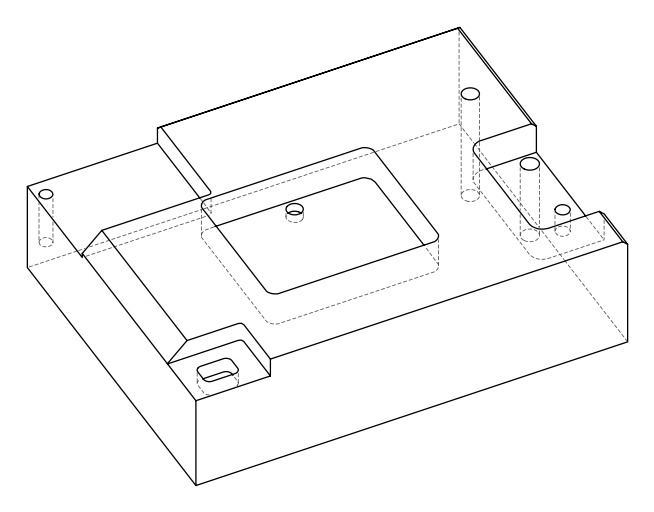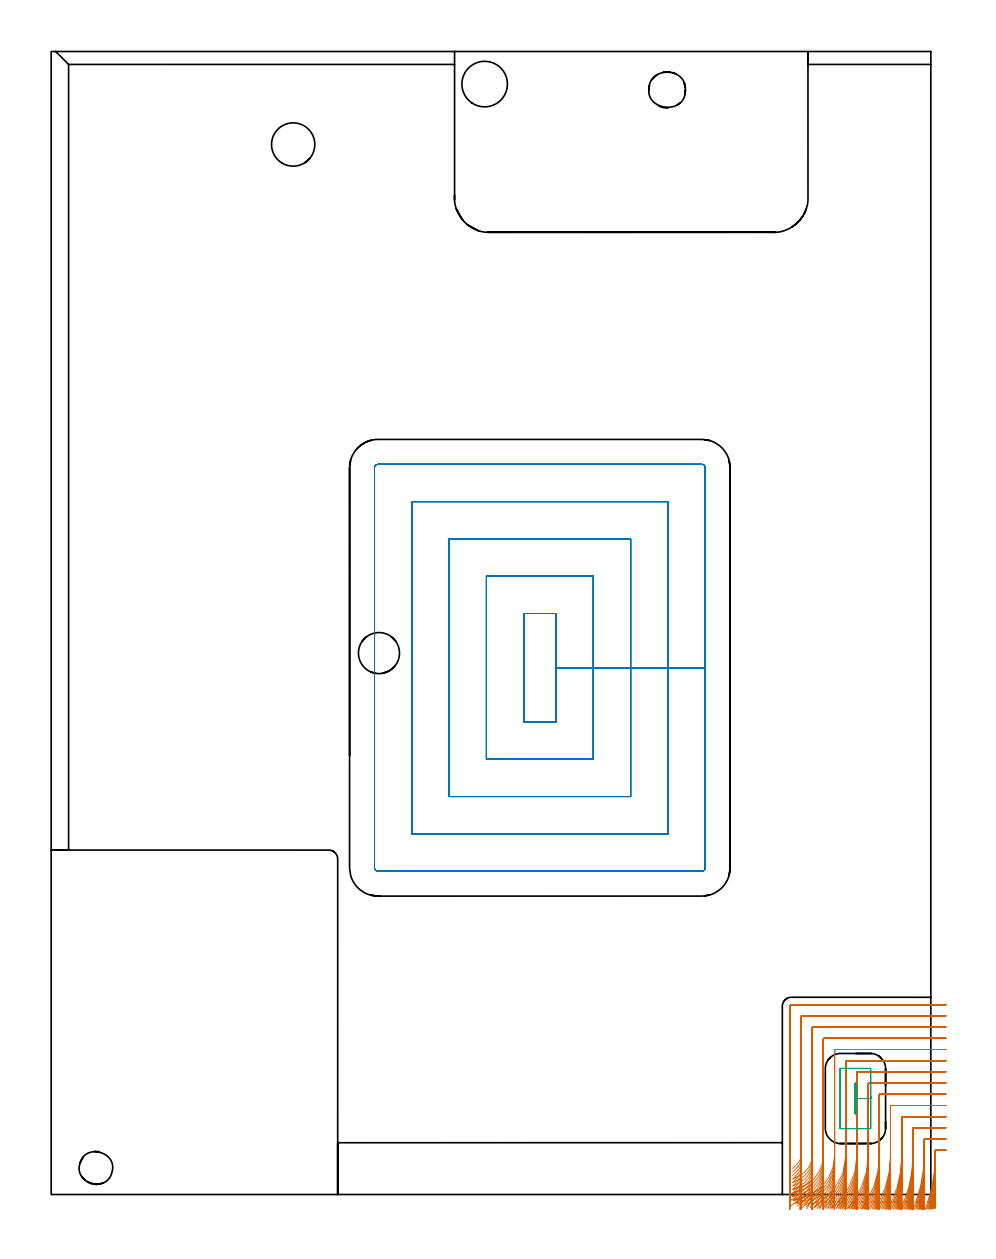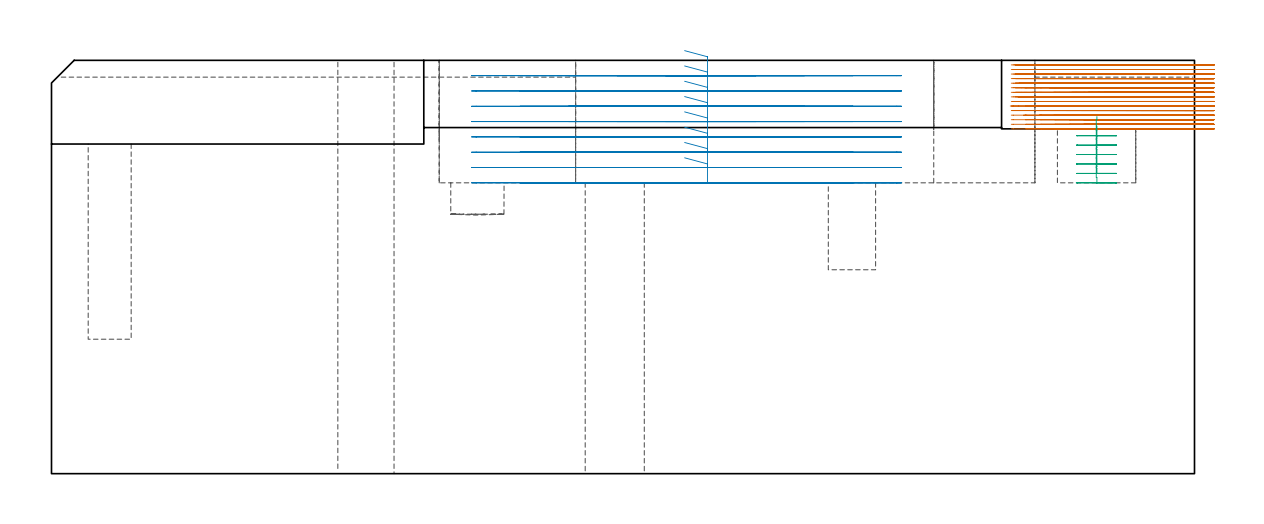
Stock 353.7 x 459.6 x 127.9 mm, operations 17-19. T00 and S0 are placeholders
(PLAN: 21 operations, 14 tool changes, 271 min)
(1 SPOT_DRILL | STEP1HOLE | NXT0321_9005460120000 | 0.03 min | 5 mm3)
(2 SPOT_DRILL_1 | STEP1HOLE_1 | NXT0321_9005460120000 | 0.06 min | 4449 mm3)
(3 SPOT_DRILL_2 | STEP1POCKET | NXT0321_9005460120000 | 0.04 min | 4185 mm3)
(4 DRILL_BLIND_HOLE_INTO_CENTER | STEP1HOLE | NXT0301_065 | 0.07 min | 888 mm3)
(5 GUN_DRILL_THROUGH_HOLE | STEP1HOLE | UGT0307_008 | 0.69 min | 11202 mm3)
(6 DRILL_TO_ENLARGE_THROUGH_HOLE | STEP1HOLE | UGT0301_245 | 0.55 min | 18254 mm3)
(7 DRILL_THROUGH_HOLE_INTO_CENTER | STEP1HOLE_1 | NXT0301_065 | 0.39 min | 6071 mm3)
(8 DRILL_TO_ENLARGE_THROUGH_HOLE_1 | STEP1HOLE_1 | UGT0301_252 | 0.41 min | 23051 mm3)
(9 DRILL_BLIND_HOLE_INTO_CENTER_1 | STEP1POCKET | NXT0301_128 | 0.12 min | 2997 mm3)
(10 INDEXABLE_INSERT_DRILL_BLIND_HOLE_FROM_SOLID | STEP1POCKET_2 | NXT0302_004 | 0.06 min | 10173 mm3)
(11 MILL_ROUGH_BLIND_HOLE_CONTOUR | STEP1POCKET | NXT0201_010 | Spiral | 0.6 min | 3112 mm3)
(12 AREA_MILL | FG_CHAMFER_SURFACE | UGT0205_001 | 2.72 min | 2237 mm3)
(13 AREA_MILL_1 | FG_CHAMFER_SURFACE_1 | UGT0205_001 | 11.72 min | 42123 mm3)
(14 AREA_MILL_2 | FG_CHAMFER_SURFACE_2 | UGT0205_001 | 0.98 min | 713 mm3)
(15 AREA_MILL_3 | FG_CHAMFER_SURFACE_3 | UGT0205_001 | 7.85 min | 7912 mm3)
(16 MILL_CORNER_NOTCH_RECTANGULAR | CORNER_NOTCH_RECTANGULAR | NXT0201_008 | Follow Part, ap 1.5, ae 75% | 150.14 min | 411328 mm3)
(17 MILL_CORNER_NOTCH_RECTANGULAR_1 | CORNER_NOTCH_RECTANGULAR_1 | NXT0201_008 | Follow Part, ap 1.5, ae 75% | 40.67 min | 98591 mm3)
(18 MILL_RECTANGULAR_POCKET | POCKET_RECTANGULAR_STRAIGHT | UGT0201_094 | Follow Part, ap 5, ae 75% | 30.21 min | 1052492 mm3)
(19 MILL_RECTANGULAR_POCKET_1 | POCKET_RECTANGULAR_STRAIGHT_1 | NXT0201_011 | Follow Part, ap 3, ae 75% | 1.81 min | 14127 mm3)
(20 MILL_SLOT | SLOT_PARTIAL_RECTANGULAR | UGT0201_094 | Follow Part, ap 5, ae 75% | 20.71 min | 372564 mm3)
(21 MILL_BLIND_HOLE_FROM_SOLID_MATERIAL | STEP1POCKET_1 | NXT0201_010 | Spiral | 1.24 min | 8379 mm3)
(TOOL NXT0321_9005460120000 | NC Spot Drill, 142deg, 12mm, Carbide, Uncoated | D12 PA142 FL30 Z2)
(TOOL NXT0301_065 | Carbide Drill 9.4mm [860.1-0940-075A1-MM 2214] | D9.4 PA140 FL98 Z2)
(TOOL UGT0307_008 | Gun Drill 11 mm | D11 PA130 FL24 Z1)
(TOOL UGT0301_245 | Twist Drill 17.4 mm | D17.4 PA118 FL130 Z2)
(TOOL UGT0301_252 | Twist Drill 18.3 mm | D18.3 PA118 FL135 Z2)
(TOOL NXT0301_128 | Carbide Drill 12mm [861.1-1200-036A1-GP GC34] | D12 PA150 FL37.4 Z2)
(TOOL NXT0302_004 | Index. Insert Drill 16.5mm [880-D1650L20-05] | D16.5 PA176 FL83 Z2)
(TOOL NXT0201_010 | ENDMILL 10mm [2P460-1000-NA 1630] | D10 FL30 Z6)
(TOOL UGT0205_001 | Chamfer Mill 20 x 3 x 45 deg. | D20 FL50 Z2)
(TOOL NXT0201_008 | ENDMILL 6mm [2P460-0600-NA 1630] | D6 FL26 Z6)
(TOOL UGT0201_094 | End mill 20 mm | D20 FL38 Z4)
(TOOL NXT0201_011 | ENDMILL 12mm [2P460-1200-NA 1630] | D12 FL38 Z6)
(OP 17 MILL_CORNER_NOTCH_RECTANGULAR_1)
G17 G21 G94 G90
T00 M6
G54
G17 G0 G90 X359.7 Y17.8 S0 M3
G43 Z137.9 H1
Z126.487
G94 G1 X356.7 F250.
X355.796 F500.
G3 X355.5 Y17.504 R0.3
G1 Y15.707
G2 X352.428 Y-3. R58.5
G1 X351.469 Y-5.842 F250.
G0 Z137.9
X359.7 Y22.3
Z126.487
G1 X356.7
X351.296 F500.
G3 X351. Y22.004 R0.3
G1 Y15.707
G2 X347.656 Y-3. R54.
G1 X346.617 Y-5.814 F250.
G0 Z137.9
X359.7 Y26.8
Z126.487
G1 X356.7
X346.796 F500.
G3 X346.5 Y26.504 R0.3
G1 Y15.707
G2 X342.829 Y-3. R49.5
G1 X341.695 Y-5.778 F250.
G0 Z137.9
X359.7 Y31.3
Z126.487
G1 X356.7
X342.296 F500.
G3 X342. Y31.004 R0.3
G1 Y15.707
G2 X337.927 Y-3. R45.
G1 X336.68 Y-5.728 F250.
G0 Z137.9
X359.7 Y35.8
Z126.487
G1 X356.7
X337.796 F500.
G3 X337.5 Y35.504 R0.3
G1 Y15.707
G2 X332.921 Y-3. R40.5
G1 X331.535 Y-5.661 F250.
G0 Z137.9
X359.7 Y40.3
Z126.487
G1 X356.7
X333.297 F500.
G3 X333. Y40.003 R0.3
G1 Y15.707
G2 X327.758 Y-3. R36.
G1 X326.199 Y-5.563 F250.
G0 Z137.9
X359.7 Y44.8
Z126.487
G1 X356.7
X328.797 F500.
G3 X328.5 Y44.503 R0.3
G1 Y15.707
G2 X322.343 Y-3. R31.5
G1 X320.562 Y-5.414 F250.
G0 Z137.9
X359.7 Y49.3
Z126.487
G1 X356.7
X324.297 F500.
G3 X324. Y49.003 R0.3
G1 Y15.707
G2 X316.469 Y-3. R27.
G1 X314.39 Y-5.163 F250.
G0 Z137.9
X359.7 Y53.8
Z126.487
G1 X356.7
X319.797 F500.
G3 X319.5 Y53.503 R0.3
G1 Y15.707
G2 X309.501 Y-3. R22.5
G1 X307.007 Y-4.667 F250.
G0 Z137.9
X359.7 Y58.3
Z126.487
G1 X356.7
X315.297 F500.
G3 X315. Y58.003 R0.3
G1 Y15.707
G2 X301.536 Y-1.712 R18.
G1 X298.633 Y-2.468 F250.
G0 Z137.9
X359.7 Y62.8
Z126.487
G1 X356.7
X310.797 F500.
G3 X310.5 Y62.503 R0.3
G1 Y15.707
G2 X301. Y2.814 R13.5
G1 X298.135 Y1.925 F250.
G0 Z137.9
X359.7 Y67.3
Z126.487
G1 X356.7
X306.297 F500.
G3 X306. Y67.003 R0.3
G1 Y15.707
G2 X301. Y7.645 R9.
G1 X298.313 Y6.312 F250.
G0 Z137.9
X359.7 Y71.8
Z126.487
G1 X356.7
X301.797 F500.
G3 X301.5 Y71.503 R0.3
G1 Y15.707
G2 X300.23 Y12.574 R4.5
G1 X298.141 Y10.421 F250.
G0 Z137.9
X359.7 Y76.3
Z126.487
G1 X356.7
X297.6 F500.
G3 X297. Y75.7 R0.6
G1 Y15.707
Y12.707 F250.
G0 Z137.9
X359.7 Y17.8
Z125.073
G1 X356.7
X355.796 F500.
G3 X355.5 Y17.504 R0.3
G1 Y14.293
G2 X352.886 Y-3. R58.5
G1 X351.999 Y-5.866 F250.
G0 Z137.9
X359.7 Y22.3
Z125.073
G1 X356.7
X351.296 F500.
G3 X351. Y22.004 R0.3
G1 Y14.293
G2 X348.156 Y-3. R54.
G1 X347.195 Y-5.842 F250.
G0 Z137.9
X359.7 Y26.8
Z125.073
G1 X356.7
X346.796 F500.
G3 X346.5 Y26.504 R0.3
G1 Y14.293
G2 X343.381 Y-3. R49.5
G1 X342.333 Y-5.811 F250.
G0 Z137.9
X359.7 Y31.3
Z125.073
G1 X356.7
X342.296 F500.
G3 X342. Y31.004 R0.3
G1 Y14.293
G2 X338.544 Y-3. R45.
G1 X337.392 Y-5.77 F250.
G0 Z137.9
X359.7 Y35.8
Z125.073
G1 X356.7
X337.796 F500.
G3 X337.5 Y35.504 R0.3
G1 Y14.293
G2 X333.622 Y-3. R40.5
G1 X332.341 Y-5.713 F250.
G0 Z137.9
X359.7 Y40.3
Z125.073
G1 X356.7
X333.297 F500.
G3 X333. Y40.003 R0.3
G1 Y14.293
G2 X328.574 Y-3. R36.
G1 X327.133 Y-5.631 F250.
G0 Z137.9
X359.7 Y44.8
Z125.073
G1 X356.7
X328.797 F500.
G3 X328.5 Y44.503 R0.3
G1 Y14.293
G2 X323.328 Y-3. R31.5
G1 X321.682 Y-5.507 F250.
G0 Z137.9
X359.7 Y49.3
Z125.073
G1 X356.7
X324.297 F500.
G3 X324. Y49.003 R0.3
G1 Y14.293
G2 X317.735 Y-3. R27.
G1 X315.813 Y-5.304 F250.
G0 Z137.9
X359.7 Y53.8
Z125.073
G1 X356.7
X319.797 F500.
G3 X319.5 Y53.503 R0.3
G1 Y14.293
G2 X311.394 Y-3. R22.5
G1 X309.088 Y-4.919 F250.
G0 Z137.9
X359.7 Y58.3
Z125.073
G1 X356.7
X315.297 F500.
G3 X315. Y58.003 R0.3
G1 Y14.293
G2 X302.796 Y-2.748 R18.
G1 X299.956 Y-3.714 F250.
G0 Z137.9
X359.7 Y62.8
Z125.073
G1 X356.7
X310.797 F500.
G3 X310.5 Y62.503 R0.3
G1 Y14.293
G2 X301. Y1.4 R13.5
G1 X298.135 Y0.511 F250.
G0 Z137.9
X359.7 Y67.3
Z125.073
G1 X356.7
X306.297 F500.
G3 X306. Y67.003 R0.3
G1 Y14.293
G2 X301. Y6.231 R9.
G1 X298.313 Y4.898 F250.
G0 Z137.9
X359.7 Y71.8
Z125.073
G1 X356.7
X301.797 F500.
G3 X301.5 Y71.503 R0.3
G1 Y14.293
G2 X300.23 Y11.16 R4.5
G1 X298.141 Y9.007 F250.
G0 Z137.9
X359.7 Y76.3
Z125.073
G1 X356.7
X297.6 F500.
G3 X297. Y75.7 R0.6
G1 Y14.293
Y11.293 F250.
G0 Z137.9
X359.7 Y17.8
Z123.66
G1 X356.7
X355.796 F500.
G3 X355.5 Y17.504 R0.3
G1 Y12.879
G2 X353.304 Y-3. R58.5
G1 X352.489 Y-5.887 F250.
G0 Z137.9
X359.7 Y22.3
Z123.66
G1 X356.7
X351.296 F500.
G3 X351. Y22.004 R0.3
G1 Y12.879
G2 X348.612 Y-3. R54.
G1 X347.73 Y-5.867 F250.
G0 Z137.9
X359.7 Y26.8
Z123.66
G1 X356.7
X346.796 F500.
G3 X346.5 Y26.504 R0.3
G1 Y12.879
G2 X343.884 Y-3. R49.5
G1 X342.921 Y-5.841 F250.
G0 Z137.9
X359.7 Y31.3
Z123.66
G1 X356.7
X342.296 F500.
G3 X342. Y31.004 R0.3
G1 Y12.879
G2 X339.105 Y-3. R45.
G1 X338.047 Y-5.807 F250.
G0 Z137.9
X359.7 Y35.8
Z123.66
G1 X356.7
X337.796 F500.
G3 X337.5 Y35.504 R0.3
G1 Y12.879
G2 X334.257 Y-3. R40.5
G1 X333.081 Y-5.76 F250.
G0 Z137.9
X359.7 Y40.3
Z123.66
G1 X356.7
X333.297 F500.
G3 X333. Y40.003 R0.3
G1 Y12.879
G2 X329.309 Y-3. R36.
G1 X327.985 Y-5.692 F250.
G0 Z137.9
X359.7 Y44.8
Z123.66
G1 X356.7
X328.797 F500.
G3 X328.5 Y44.503 R0.3
G1 Y12.879
G2 X324.205 Y-3. R31.5
G1 X322.692 Y-5.591 F250.
G0 Z137.9
X359.7 Y49.3
Z123.66
G1 X356.7
X324.297 F500.
G3 X324. Y49.003 R0.3
G1 Y12.879
G2 X318.837 Y-3. R27.
G1 X317.072 Y-5.426 F250.
G0 Z137.9
X359.7 Y53.8
Z123.66
G1 X356.7
X319.797 F500.
G3 X319.5 Y53.503 R0.3
G1 Y12.879
G2 X312.94 Y-3. R22.5
G1 X310.823 Y-5.125 F250.
G0 Z137.9
X359.7 Y58.3
Z123.66
G1 X356.7
X315.297 F500.
G3 X315. Y58.003 R0.3
G1 Y12.879
G2 X305.476 Y-3. R18.
G1 X302.83 Y-4.413 F250.
G0 Z137.9
X359.7 Y62.8
Z123.66
G1 X356.7
X310.797 F500.
G3 X310.5 Y62.503 R0.3
G1 Y12.879
G2 X301. Y-0.014 R13.5
G1 X298.135 Y-0.903 F250.
G0 Z137.9
X359.7 Y67.3
Z123.66
G1 X356.7
X306.297 F500.
G3 X306. Y67.003 R0.3
G1 Y12.879
G2 X301. Y4.817 R9.
G1 X298.313 Y3.484 F250.
G0 Z137.9
X359.7 Y71.8
Z123.66
G1 X356.7
X301.797 F500.
G3 X301.5 Y71.503 R0.3
G1 Y12.879
G2 X300.23 Y9.746 R4.5
G1 X298.141 Y7.593 F250.
G0 Z137.9
X359.7 Y76.3
Z123.66
G1 X356.7
X297.6 F500.
G3 X297. Y75.7 R0.6
G1 Y12.879
Y9.879 F250.
G0 Z137.9
X359.7 Y17.8
Z122.247
G1 X356.7
X355.796 F500.
G3 X355.5 Y17.504 R0.3
G1 Y11.47
G2 X353.682 Y-3. R58.5
G1 X352.94 Y-5.907 F250.
G0 Z137.9
X359.7 Y22.3
Z122.247
G1 X356.7
X351.296 F500.
G3 X351. Y22.004 R0.3
G1 Y11.47
G2 X349.025 Y-3. R54.
G1 X348.221 Y-5.89 F250.
G0 Z137.9
X359.7 Y26.8
Z122.247
G1 X356.7
X346.796 F500.
G3 X346.5 Y26.504 R0.3
G1 Y11.47
G2 X344.338 Y-3. R49.5
G1 X343.461 Y-5.869 F250.
G0 Z137.9
X359.7 Y31.3
Z122.247
G1 X356.7
X342.296 F500.
G3 X342. Y31.004 R0.3
G1 Y11.47
G2 X339.61 Y-3. R45.
G1 X338.645 Y-5.841 F250.
G0 Z137.9
X359.7 Y35.8
Z122.247
G1 X356.7
X337.796 F500.
G3 X337.5 Y35.504 R0.3
G1 Y11.47
G2 X334.827 Y-3. R40.5
G1 X333.755 Y-5.802 F250.
G0 Z137.9
X359.7 Y40.3
Z122.247
G1 X356.7
X333.297 F500.
G3 X333. Y40.003 R0.3
G1 Y11.47
G2 X329.964 Y-3. R36.
G1 X328.758 Y-5.747 F250.
G0 Z137.9
X359.7 Y44.8
Z122.247
G1 X356.7
X328.797 F500.
G3 X328.5 Y44.503 R0.3
G1 Y11.47
G2 X324.98 Y-3. R31.5
G1 X323.602 Y-5.665 F250.
G0 Z137.9
X359.7 Y49.3
Z122.247
G1 X356.7
X324.297 F500.
G3 X324. Y49.003 R0.3
G1 Y11.47
G2 X319.795 Y-3. R27.
G1 X318.187 Y-5.533 F250.
G0 Z137.9
X359.7 Y53.8
Z122.247
G1 X356.7
X319.797 F500.
G3 X319.5 Y53.503 R0.3
G1 Y11.47
G2 X314.23 Y-3. R22.5
G1 X312.3 Y-5.297 F250.
G0 Z137.9
X359.7 Y58.3
Z122.247
G1 X356.7
X315.297 F500.
G3 X315. Y58.003 R0.3
G1 Y11.47
G2 X307.706 Y-3. R18.
G1 X305.294 Y-4.784 F250.
G0 Z137.9
X359.7 Y62.8
Z122.247
G1 X356.7
X310.797 F500.
G3 X310.5 Y62.503 R0.3
G1 Y11.47
G2 X301.308 Y-1.324 R13.5
G1 X298.465 Y-2.281 F250.
G0 Z137.9
X359.7 Y67.3
Z122.247
G1 X356.7
X306.297 F500.
G3 X306. Y67.003 R0.3
G1 Y11.47
G2 X301. Y3.408 R9.
G1 X298.313 Y2.075 F250.
G0 Z137.9
X359.7 Y71.8
Z122.247
G1 X356.7
X301.797 F500.
G3 X301.5 Y71.503 R0.3
G1 Y11.47
G2 X300.228 Y8.335 R4.5
G1 X298.138 Y6.183 F250.
G0 Z137.9
X359.7 Y76.3
Z122.247
G1 X356.7
X297.6 F500.
G3 X297. Y75.7 R0.6
G1 Y11.47
Y8.47 F250.
G0 Z137.9
X359.7 Y17.8
Z120.833
G1 X356.7
X355.796 F500.
G3 X355.5 Y17.504 R0.3
G1 Y10.057
G2 X354.028 Y-2.982 R58.5
G1 X353.36 Y-5.907 F250.
G0 Z137.9
X359.7 Y22.3
Z120.833
G1 X356.7
X351.296 F500.
G3 X351. Y22.004 R0.3
G1 Y10.057
G2 X349.398 Y-3. R54.
G1 X348.672 Y-5.911 F250.
G0 Z137.9
X359.7 Y26.8
Z120.833
G1 X356.7
X346.796 F500.
G3 X346.5 Y26.504 R0.3
G1 Y10.057
G2 X344.747 Y-3. R49.5
G1 X343.956 Y-5.894 F250.
G0 Z137.9
X359.7 Y31.3
Z120.833
G1 X356.7
X342.296 F500.
G3 X342. Y31.004 R0.3
G1 Y10.057
G2 X340.064 Y-3. R45.
G1 X339.194 Y-5.871 F250.
G0 Z137.9
X359.7 Y35.8
Z120.833
G1 X356.7
X337.796 F500.
G3 X337.5 Y35.504 R0.3
G1 Y10.057
G2 X335.338 Y-3. R40.5
G1 X334.37 Y-5.84 F250.
G0 Z137.9
X359.7 Y40.3
Z120.833
G1 X356.7
X333.297 F500.
G3 X333. Y40.003 R0.3
G1 Y10.057
G2 X330.549 Y-3. R36.
G1 X329.461 Y-5.796 F250.
G0 Z137.9
X359.7 Y44.8
Z120.833
G1 X356.7
X328.797 F500.
G3 X328.5 Y44.503 R0.3
G1 Y10.057
G2 X325.667 Y-3. R31.5
G1 X324.423 Y-5.73 F250.
G0 Z137.9
X359.7 Y49.3
Z120.833
G1 X356.7
X324.297 F500.
G3 X324. Y49.003 R0.3
G1 Y10.057
G2 X320.633 Y-3. R27.
G1 X319.182 Y-5.626 F250.
G0 Z137.9
X359.7 Y53.8
Z120.833
G1 X356.7
X319.797 F500.
G3 X319.5 Y53.503 R0.3
G1 Y10.057
G2 X315.324 Y-3. R22.5
G1 X313.583 Y-5.443 F250.
G0 Z137.9
X359.7 Y58.3
Z120.833
G1 X356.7
X315.297 F500.
G3 X315. Y58.003 R0.3
G1 Y10.057
G2 X309.39 Y-3. R18.
G1 X307.214 Y-5.065 F250.
G0 Z137.9
X359.7 Y62.8
Z120.833
G1 X356.7
X310.797 F500.
G3 X310.5 Y62.503 R0.3
G1 Y10.057
G2 X302.201 Y-2.401 R13.5
G1 X299.433 Y-3.557 F250.
G0 Z137.9
X359.7 Y67.3
Z120.833
G1 X356.7
X306.297 F500.
G3 X306. Y67.003 R0.3
G1 Y10.057
G2 X301. Y1.995 R9.
G1 X298.313 Y0.661 F250.
G0 Z137.9
X359.7 Y71.8
Z120.833
G1 X356.7
X301.797 F500.
G3 X301.5 Y71.503 R0.3
G1 Y10.057
G2 X300.228 Y6.922 R4.5
G1 X298.138 Y4.77 F250.
G0 Z137.9
X359.7 Y76.3
Z120.833
G1 X356.7
X297.6 F500.
G3 X297. Y75.7 R0.6
G1 Y10.057
Y7.057 F250.
G0 Z137.9
X359.7 Y17.8
Z119.42
G1 X356.7
X355.796 F500.
G3 X355.5 Y17.504 R0.3
G1 Y8.644
G2 X354.344 Y-2.93 R58.5
G1 X353.75 Y-5.871 F250.
G0 Z137.9
X359.7 Y22.3
Z119.42
G1 X356.7
X351.296 F500.
G3 X351. Y22.004 R0.3
G1 Y8.644
G2 X349.73 Y-3. R54.
G1 X349.083 Y-5.929 F250.
G0 Z137.9
X359.7 Y26.8
Z119.42
G1 X356.7
X346.796 F500.
G3 X346.5 Y26.504 R0.3
G1 Y8.644
G2 X345.111 Y-3. R49.5
G1 X344.405 Y-5.916 F250.
G0 Z137.9
X359.7 Y31.3
Z119.42
G1 X356.7
X342.296 F500.
G3 X342. Y31.004 R0.3
G1 Y8.644
G2 X340.468 Y-3. R45.
G1 X339.691 Y-5.898 F250.
G0 Z137.9
X359.7 Y35.8
Z119.42
G1 X356.7
X337.796 F500.
G3 X337.5 Y35.504 R0.3
G1 Y8.644
G2 X335.79 Y-3. R40.5
G1 X334.928 Y-5.873 F250.
G0 Z137.9
X359.7 Y40.3
Z119.42
G1 X356.7
X333.297 F500.
G3 X333. Y40.003 R0.3
G1 Y8.644
G2 X331.065 Y-3. R36.
G1 X330.095 Y-5.839 F250.
G0 Z137.9
X359.7 Y44.8
Z119.42
G1 X356.7
X328.797 F500.
G3 X328.5 Y44.503 R0.3
G1 Y8.644
G2 X326.269 Y-3. R31.5
G1 X325.16 Y-5.788 F250.
G0 Z137.9
X359.7 Y49.3
Z119.42
G1 X356.7
X324.297 F500.
G3 X324. Y49.003 R0.3
G1 Y8.644
G2 X321.36 Y-3. R27.
G1 X320.067 Y-5.707 F250.
G0 Z137.9
X359.7 Y53.8
Z119.42
G1 X356.7
X319.797 F500.
G3 X319.5 Y53.503 R0.3
G1 Y8.644
G2 X316.253 Y-3. R22.5
G1 X314.701 Y-5.567 F250.
G0 Z137.9
X359.7 Y58.3
Z119.42
G1 X356.7
X315.297 F500.
G3 X315. Y58.003 R0.3
G1 Y8.644
G2 X310.727 Y-3. R18.
G1 X308.786 Y-5.288 F250.
G0 Z137.9
X359.7 Y62.8
Z119.42
G1 X356.7
X310.797 F500.
G3 X310.5 Y62.503 R0.3
G1 Y8.644
G2 X303.839 Y-2.996 R13.5
G1 X301.253 Y-4.516 F250.
G0 Z137.9
X359.7 Y67.3
Z119.42
G1 X356.7
X306.297 F500.
G3 X306. Y67.003 R0.3
G1 Y8.644
G2 X301. Y0.581 R9.
G1 X298.313 Y-0.752 F250.
G0 Z137.9
X359.7 Y71.8
Z119.42
G1 X356.7
X301.797 F500.
G3 X301.5 Y71.503 R0.3
G1 Y8.644
G2 X300.228 Y5.508 R4.5
G1 X298.138 Y3.356 F250.
G0 Z137.9
X359.7 Y76.3
Z119.42
G1 X356.7
X297.6 F500.
G3 X297. Y75.7 R0.6
G1 Y8.644
Y5.644 F250.
G0 Z137.9
X359.7 Y17.8
Z118.007
G1 X356.7
X355.796 F500.
G3 X355.5 Y17.504 R0.3
G1 Y7.23
G2 X354.624 Y-2.854 R58.5
G1 X354.107 Y-5.809 F250.
G0 Z137.9
X359.7 Y22.3
Z118.007
G1 X356.7
X351.296 F500.
G3 X351. Y22.004 R0.3
G1 Y7.23
G2 X350.022 Y-3. R54.
G1 X349.454 Y-5.946 F250.
G0 Z137.9
X359.7 Y26.8
Z118.007
G1 X356.7
X346.796 F500.
G3 X346.5 Y26.504 R0.3
G1 Y7.23
G2 X345.431 Y-3. R49.5
G1 X344.811 Y-5.935 F250.
G0 Z137.9
X359.7 Y31.3
Z118.007
G1 X356.7
X342.296 F500.
G3 X342. Y31.004 R0.3
G1 Y7.23
G2 X340.822 Y-3. R45.
G1 X340.14 Y-5.921 F250.
G0 Z137.9
X359.7 Y35.8
Z118.007
G1 X356.7
X337.796 F500.
G3 X337.5 Y35.504 R0.3
G1 Y7.23
G2 X336.187 Y-3. R40.5
G1 X335.429 Y-5.903 F250.
G0 Z137.9
X359.7 Y40.3
Z118.007
G1 X356.7
X333.297 F500.
G3 X333. Y40.003 R0.3
G1 Y7.23
G2 X331.516 Y-3. R36.
G1 X330.663 Y-5.876 F250.
G0 Z137.9
X359.7 Y44.8
Z118.007
G1 X356.7
X328.797 F500.
G3 X328.5 Y44.503 R0.3
G1 Y7.23
G2 X326.792 Y-3. R31.5
G1 X325.818 Y-5.837 F250.
G0 Z137.9
X359.7 Y49.3
Z118.007
G1 X356.7
X324.297 F500.
G3 X324. Y49.003 R0.3
G1 Y7.23
G2 X321.987 Y-3. R27.
G1 X320.85 Y-5.776 F250.
G0 Z137.9
X359.7 Y53.8
Z118.007
G1 X356.7
X319.797 F500.
G3 X319.5 Y53.503 R0.3
G1 Y7.23
G2 X317.04 Y-3. R22.5
G1 X315.676 Y-5.672 F250.
G0 Z137.9
X359.7 Y58.3
Z118.007
G1 X356.7
X315.297 F500.
G3 X315. Y58.003 R0.3
G1 Y7.23
G2 X311.81 Y-3. R18.
G1 X310.105 Y-5.468 F250.
G0 Z137.9
X359.7 Y62.8
Z118.007
G1 X356.7
X310.797 F500.
G3 X310.5 Y62.503 R0.3
G1 Y7.23
G2 X305.809 Y-3. R13.5
G1 X303.535 Y-4.957 F250.
G0 Z137.9
X359.7 Y67.3
Z118.007
G1 X356.7
X306.297 F500.
G3 X306. Y67.003 R0.3
G1 Y7.23
G2 X301.103 Y-0.78 R9.
G1 X298.433 Y-2.148 F250.
G0 Z137.9
X359.7 Y71.8
Z118.007
G1 X356.7
X301.797 F500.
G3 X301.5 Y71.503 R0.3
G1 Y7.23
G2 X300.227 Y4.093 R4.5
G1 X298.135 Y1.942 F250.
G0 Z137.9
X359.7 Y76.3
Z118.007
G1 X356.7
X297.6 F500.
G3 X297. Y75.7 R0.6
G1 Y7.23
Y4.23 F250.
G0 Z137.9
X359.7 Y17.8
Z116.593
G1 X356.7
X355.796 F500.
G3 X355.5 Y17.504 R0.3
G1 Y5.814
G2 X354.868 Y-2.763 R58.5
G1 X354.428 Y-5.731 F250.
G0 Z137.9
X359.7 Y22.3
Z116.593
G1 X356.7
X351.296 F500.
G3 X351. Y22.004 R0.3
G1 Y5.814
G2 X350.276 Y-3. R54.
G1 X349.786 Y-5.96 F250.
G0 Z137.9
X359.7 Y26.8
Z116.593
G1 X356.7
X346.796 F500.
G3 X346.5 Y26.504 R0.3
G1 Y5.814
G2 X345.709 Y-3. R49.5
G1 X345.175 Y-5.952 F250.
G0 Z137.9
X359.7 Y31.3
Z116.593
G1 X356.7
X342.296 F500.
G3 X342. Y31.004 R0.3
G1 Y5.814
G2 X341.128 Y-3. R45.
G1 X340.541 Y-5.942 F250.
G0 Z137.9
X359.7 Y35.8
Z116.593
G1 X356.7
X337.796 F500.
G3 X337.5 Y35.504 R0.3
G1 Y5.814
G2 X336.529 Y-3. R40.5
G1 X335.876 Y-5.928 F250.
G0 Z137.9
X359.7 Y40.3
Z116.593
G1 X356.7
X333.297 F500.
G3 X333. Y40.003 R0.3
G1 Y5.814
G2 X331.904 Y-3. R36.
G1 X331.17 Y-5.909 F250.
G0 Z137.9
X359.7 Y44.8
Z116.593
G1 X356.7
X328.797 F500.
G3 X328.5 Y44.503 R0.3
G1 Y5.814
G2 X327.242 Y-3. R31.5
G1 X326.402 Y-5.88 F250.
G0 Z137.9
X359.7 Y49.3
Z116.593
G1 X356.7
X324.297 F500.
G3 X324. Y49.003 R0.3
G1 Y5.814
G2 X322.521 Y-3. R27.
G1 X321.542 Y-5.836 F250.
G0 Z137.9
X359.7 Y53.8
Z116.593
G1 X356.7
X319.797 F500.
G3 X319.5 Y53.503 R0.3
G1 Y5.814
G2 X317.702 Y-3. R22.5
G1 X316.527 Y-5.76 F250.
G0 Z137.9
X359.7 Y58.3
Z116.593
G1 X356.7
X315.297 F500.
G3 X315. Y58.003 R0.3
G1 Y5.814
G2 X312.694 Y-3. R18.
G1 X311.225 Y-5.616 F250.
G0 Z137.9
X359.7 Y62.8
Z116.593
G1 X356.7
X310.797 F500.
G3 X310.5 Y62.503 R0.3
G1 Y5.814
G2 X307.226 Y-3. R13.5
G1 X305.267 Y-5.272 F250.
G0 Z137.9
X359.7 Y67.3
Z116.593
G1 X356.7
X306.297 F500.
G3 X306. Y67.003 R0.3
G1 Y5.814
G2 X301.665 Y-1.883 R9.
G1 X299.099 Y-3.438 F250.
G0 Z137.9
X359.7 Y71.8
Z116.593
G1 X356.7
X301.797 F500.
G3 X301.5 Y71.503 R0.3
G1 Y5.814
G2 X300.228 Y2.679 R4.5
G1 X298.138 Y0.527 F250.
G0 Z137.9
X359.7 Y76.3
Z116.593
G1 X356.7
X297.6 F500.
G3 X297. Y75.7 R0.6
G1 Y5.814
Y2.814 F250.
G0 Z137.9
X359.7 Y17.8
Z115.18
G1 X356.7
X355.796 F500.
G3 X355.5 Y17.504 R0.3
G1 Y4.348
G2 X355.078 Y-2.665 R58.5
G1 X354.718 Y-5.643 F250.
G0 Z137.9
X359.7 Y22.3
Z115.18
G1 X356.7
X351.296 F500.
G3 X351. Y22.004 R0.3
G1 Y4.348
G2 X350.498 Y-3. R54.
G1 X350.089 Y-5.972 F250.
G0 Z137.9
X359.7 Y26.8
Z115.18
G1 X356.7
X346.796 F500.
G3 X346.5 Y26.504 R0.3
G1 Y4.348
G2 X345.952 Y-3. R49.5
G1 X345.506 Y-5.967 F250.
G0 Z137.9
X359.7 Y31.3
Z115.18
G1 X356.7
X342.296 F500.
G3 X342. Y31.004 R0.3
G1 Y4.348
G2 X341.396 Y-3. R45.
G1 X340.906 Y-5.96 F250.
G0 Z137.9
X359.7 Y35.8
Z115.18
G1 X356.7
X337.796 F500.
G3 X337.5 Y35.504 R0.3
G1 Y4.348
G2 X336.828 Y-3. R40.5
G1 X336.283 Y-5.95 F250.
G0 Z137.9
X359.7 Y40.3
Z115.18
G1 X356.7
X333.297 F500.
G3 X333. Y40.003 R0.3
G1 Y4.348
G2 X332.242 Y-3. R36.
G1 X331.63 Y-5.937 F250.
G0 Z137.9
X359.7 Y44.8
Z115.18
G1 X356.7
X328.797 F500.
G3 X328.5 Y44.503 R0.3
G1 Y4.348
G2 X327.631 Y-3. R31.5
G1 X326.931 Y-5.917 F250.
G0 Z137.9
X359.7 Y49.3
Z115.18
G1 X356.7
X324.297 F500.
G3 X324. Y49.003 R0.3
G1 Y4.348
G2 X322.981 Y-3. R27.
G1 X322.164 Y-5.887 F250.
G0 Z137.9
X359.7 Y53.8
Z115.18
G1 X356.7
X319.797 F500.
G3 X319.5 Y53.503 R0.3
G1 Y4.348
G2 X318.266 Y-3. R22.5
G1 X317.286 Y-5.836 F250.
G0 Z137.9
X359.7 Y58.3
Z115.18
G1 X356.7
X315.297 F500.
G3 X315. Y58.003 R0.3
G1 Y4.348
G2 X313.432 Y-3. R18.
G1 X312.207 Y-5.739 F250.
G0 Z137.9
X359.7 Y62.8
Z115.18
G1 X356.7
X310.797 F500.
G3 X310.5 Y62.503 R0.3
G1 Y4.348
G2 X308.325 Y-3. R13.5
G1 X306.692 Y-5.517 F250.
G0 Z137.9
X359.7 Y67.3
Z115.18
G1 X356.7
X306.297 F500.
G3 X306. Y67.003 R0.3
G1 Y4.348
G2 X302.445 Y-2.818 R9.
G1 X300.057 Y-4.633 F250.
G0 Z137.9
X359.7 Y71.8
Z115.18
G1 X356.7
X301.797 F500.
G3 X301.5 Y71.503 R0.3
G1 Y4.348
G2 X300.046 Y1.036 R4.5
G1 X297.838 Y-0.995 F250.
G0 Z137.9
X359.7 Y76.3
Z115.18
G1 X356.7
X297.6 F500.
G3 X297. Y75.7 R0.6
G1 Y4.348
Y1.348 F250.
G0 Z137.9
X359.7 Y17.8
Z113.767
G1 X356.7
X355.796 F500.
G3 X355.5 Y17.504 R0.3
G1 Y2.694
G2 X355.264 Y-2.56 R58.5
G1 X354.994 Y-5.548 F250.
G0 Z137.9
X359.7 Y22.3
Z113.767
G1 X356.7
X351.296 F500.
G3 X351. Y22.004 R0.3
G1 Y2.694
G2 X350.699 Y-3. R54.
G1 X350.383 Y-5.983 F250.
G0 Z137.9
X359.7 Y26.8
Z113.767
G1 X356.7
X346.796 F500.
G3 X346.5 Y26.504 R0.3
G1 Y2.694
G2 X346.171 Y-3. R49.5
G1 X345.826 Y-5.98 F250.
G0 Z137.9
X359.7 Y31.3
Z113.767
G1 X356.7
X342.296 F500.
G3 X342. Y31.004 R0.3
G1 Y2.694
G2 X341.638 Y-3. R45.
G1 X341.259 Y-5.976 F250.
G0 Z137.9
X359.7 Y35.8
Z113.767
G1 X356.7
X337.796 F500.
G3 X337.5 Y35.504 R0.3
G1 Y2.694
G2 X337.098 Y-3. R40.5
G1 X336.676 Y-5.97 F250.
G0 Z137.9
X359.7 Y40.3
Z113.767
G1 X356.7
X333.297 F500.
G3 X333. Y40.004 R0.3
G1 Y2.694
G2 X332.547 Y-3. R36.
G1 X332.072 Y-5.962 F250.
G0 Z137.9
X359.7 Y44.8
Z113.767
G1 X356.7
X328.797 F500.
G3 X328.5 Y44.503 R0.3
G1 Y2.694
G2 X327.981 Y-3. R31.5
G1 X327.439 Y-5.951 F250.
G0 Z137.9
X359.7 Y49.3
Z113.767
G1 X356.7
X324.297 F500.
G3 X324. Y49.003 R0.3
G1 Y2.694
G2 X323.393 Y-3. R27.
G1 X322.76 Y-5.933 F250.
G0 Z137.9
X359.7 Y53.8
Z113.767
G1 X356.7
X319.797 F500.
G3 X319.5 Y53.503 R0.3
G1 Y2.694
G2 X318.768 Y-3. R22.5
G1 X318.008 Y-5.902 F250.
G0 Z137.9
X359.7 Y58.3
Z113.767
G1 X356.7
X315.297 F500.
G3 X315. Y58.003 R0.3
G1 Y2.694
G2 X314.076 Y-3. R18.
G1 X313.127 Y-5.846 F250.
G0 Z137.9
X359.7 Y62.8
Z113.767
G1 X356.7
X310.797 F500.
G3 X310.5 Y62.503 R0.3
G1 Y2.694
G2 X309.24 Y-3. R13.5
G1 X307.975 Y-5.72 F250.
G0 Z137.9
X359.7 Y67.3
Z113.767
G1 X356.7
X306.297 F500.
G3 X306. Y67.003 R0.3
G1 Y2.694
G2 X303.97 Y-3. R9.
G1 X302.072 Y-5.323 F250.
G0 Z137.9
X359.7 Y71.8
Z113.767
G1 X356.7
X301.797 F500.
G3 X301.5 Y71.503 R0.3
G1 Y2.694
G2 X299.276 Y-1.188 R4.5
G1 X296.688 Y-2.705 F250.
G0 Z137.9
X359.7 Y76.3
Z113.767
G1 X356.7
X297.6 F500.
G3 X297. Y75.7 R0.6
G1 Y2.694
Y-0.306 F250.
G0 Z137.9
X359.7 Y17.8
Z112.353
G1 X356.7
X355.796 F500.
G3 X355.5 Y17.504 R0.3
G1 Y0.739
G2 X355.412 Y-2.463 R58.5
G1 X355.248 Y-5.459 F250.
G0 Z137.9
X359.7 Y22.3
Z112.353
G1 X356.7
X351.296 F500.
G3 X351. Y22.004 R0.3
G1 Y0.739
G2 X350.87 Y-3. R54.
G1 X350.663 Y-5.993 F250.
G0 Z137.9
X359.7 Y26.8
Z112.353
G1 X356.7
X346.796 F500.
G3 X346.5 Y26.504 R0.3
G1 Y0.739
G2 X346.359 Y-3. R49.5
G1 X346.132 Y-5.991 F250.
G0 Z137.9
X359.7 Y31.3
Z112.353
G1 X356.7
X342.296 F500.
G3 X342. Y31.004 R0.3
G1 Y0.739
G2 X341.844 Y-3. R45.
G1 X341.595 Y-5.99 F250.
G0 Z137.9
X359.7 Y35.8
Z112.353
G1 X356.7
X337.796 F500.
G3 X337.5 Y35.504 R0.3
G1 Y0.739
G2 X337.327 Y-3. R40.5
G1 X337.05 Y-5.987 F250.
G0 Z137.9
X359.7 Y40.3
Z112.353
G1 X356.7
X333.296 F500.
G3 X333. Y40.004 R0.3
G1 Y0.739
G2 X332.805 Y-3. R36.
G1 X332.494 Y-5.984 F250.
G0 Z137.9
X359.7 Y44.8
Z112.353
G1 X356.7
X328.797 F500.
G3 X328.5 Y44.503 R0.3
G1 Y0.739
G2 X328.277 Y-3. R31.5
G1 X327.921 Y-5.979 F250.
G0 Z137.9
X359.7 Y49.3
Z112.353
G1 X356.7
X324.297 F500.
G3 X324. Y49.003 R0.3
G1 Y0.739
G2 X323.74 Y-3. R27.
G1 X323.324 Y-5.971 F250.
G0 Z137.9
X359.7 Y53.8
Z112.353
G1 X356.7
X319.797 F500.
G3 X319.5 Y53.503 R0.3
G1 Y0.739
G2 X319.187 Y-3. R22.5
G1 X318.688 Y-5.958 F250.
G0 Z137.9
X359.7 Y58.3
Z112.353
G1 X356.7
X315.297 F500.
G3 X315. Y58.003 R0.3
G1 Y0.739
G2 X314.607 Y-3. R18.
G1 X313.984 Y-5.935 F250.
G0 Z137.9
X359.7 Y62.8
Z112.353
G1 X356.7
X310.797 F500.
G3 X310.5 Y62.503 R0.3
G1 Y0.739
G2 X309.972 Y-3. R13.5
G1 X309.141 Y-5.883 F250.
G0 Z137.9
X359.7 Y67.3
Z112.353
G1 X356.7
X306.297 F500.
G3 X306. Y67.003 R0.3
G1 Y0.739
G2 X305.186 Y-3. R9.
G1 X303.94 Y-5.729 F250.
G0 Z137.9
X359.7 Y71.8
Z112.353
G1 X356.7
X301.797 F500.
G3 X301.5 Y71.503 R0.3
G1 Y0.739
G2 X299.693 Y-2.866 R4.5
G1 X297.289 Y-4.661 F250.
G0 Z137.9
X359.7 Y76.3
Z112.353
G1 X356.7
X297.6 F500.
G3 X297. Y75.7 R0.6
G1 Y0.739
Y-2.261 F250.
G0 Z137.9
X359.7 Y17.8
Z110.94
G1 X356.7
X355.796 F500.
G3 X355.5 Y17.504 R0.3
G1 Y-2.129
X355.499 Y-2.4
X355.485 Y-5.4 F250.
G0 Z137.9
X359.7 Y22.3
Z110.94
G1 X356.7
X351.296 F500.
G3 X351. Y22.004 R0.3
G1 Y-2.129
G2 X350.993 Y-3. R54.
G1 X350.945 Y-6. F250.
G0 Z137.9
X359.7 Y26.8
Z110.94
G1 X356.7
X346.796 F500.
G3 X346.5 Y26.504 R0.3
G1 Y-2.129
G2 X346.492 Y-3. R49.5
G1 X346.44 Y-6. F250.
G0 Z137.9
X359.7 Y31.3
Z110.94
G1 X356.7
X342.296 F500.
G3 X342. Y31.004 R0.3
G1 Y-2.129
G2 X341.992 Y-3. R45.
G1 X341.933 Y-5.999 F250.
G0 Z137.9
X359.7 Y35.8
Z110.94
G1 X356.7
X337.796 F500.
G3 X337.5 Y35.504 R0.3
G1 Y-2.129
G2 X337.491 Y-3. R40.5
G1 X337.426 Y-5.999 F250.
G0 Z137.9
X359.7 Y40.3
Z110.94
G1 X356.7
X333.296 F500.
G3 X333. Y40.004 R0.3
G1 Y-2.129
G2 X332.989 Y-3. R36.
G1 X332.917 Y-5.999 F250.
G0 Z137.9
X359.7 Y44.8
Z110.94
G1 X356.7
X328.797 F500.
G3 X328.5 Y44.503 R0.3
G1 Y-2.129
G2 X328.488 Y-3. R31.5
G1 X328.405 Y-5.999 F250.
G0 Z137.9
X359.7 Y49.3
Z110.94
G1 X356.7
X324.297 F500.
G3 X324. Y49.003 R0.3
G1 Y-2.129
G2 X323.986 Y-3. R27.
G1 X323.889 Y-5.998 F250.
G0 Z137.9
X359.7 Y53.8
Z110.94
G1 X356.7
X319.797 F500.
G3 X319.5 Y53.503 R0.3
G1 Y-2.129
G2 X319.483 Y-3. R22.5
G1 X319.367 Y-5.998 F250.
G0 Z137.9
X359.7 Y58.3
Z110.94
G1 X356.7
X315.297 F500.
G3 X315. Y58.003 R0.3
G1 Y-2.129
G2 X314.979 Y-3. R18.
G1 X314.834 Y-5.996 F250.
G0 Z137.9
X359.7 Y62.8
Z110.94
G1 X356.7
X310.797 F500.
G3 X310.5 Y62.503 R0.3
G1 Y-2.129
G2 X310.472 Y-3. R13.5
G1 X310.278 Y-5.994 F250.
G0 Z137.9
X359.7 Y67.3
Z110.94
G1 X356.7
X306.297 F500.
G3 X306. Y67.003 R0.3
G1 Y-2.129
G2 X305.958 Y-3. R9.
G1 X305.667 Y-5.986 F250.
G0 Z137.9
X359.7 Y71.8
Z110.94
G1 X356.7
X301.797 F500.
G3 X301.5 Y71.503 R0.3
G1 Y-2.129
G2 X301.415 Y-3. R4.5
G1 X300.834 Y-5.943 F250.
G0 Z137.9
X359.7 Y76.3
Z110.94
G1 X356.7
X297.6 F500.
G3 X297. Y75.7 R0.6
G1 Y-2.129
Y-5.129 F250.
G0 Z137.9
X359.7 Y17.8
Z109.527
G1 X356.7
X355.796 F500.
G3 X355.5 Y17.504 R0.3
G1 Y-2.4
Y-5.4 F250.
G0 Z137.9
X359.7 Y22.3
Z109.527
G1 X356.7
X351.296 F500.
G3 X351. Y22.004 R0.3
G1 Y-2.922
Y-3.
X350.996 Y-6. F250.
G0 Z137.9
X359.7 Y26.8
Z109.527
G1 X356.7
X346.796 F500.
G3 X346.5 Y26.504 R0.3
G1 Y-2.922
Y-3.
X346.495 Y-6. F250.
G0 Z137.9
X359.7 Y31.3
Z109.527
G1 X356.7
X342.296 F500.
G3 X342. Y31.004 R0.3
G1 Y-2.922
Y-3.
X341.995 Y-6. F250.
G0 Z137.9
X359.7 Y35.8
Z109.527
G1 X356.7
X337.796 F500.
G3 X337.5 Y35.504 R0.3
G1 Y-2.922
Y-3.
X337.494 Y-6. F250.
G0 Z137.9
X359.7 Y40.3
Z109.527
G1 X356.7
X333.296 F500.
G3 X333. Y40.004 R0.3
G1 Y-2.922
Y-3.
X332.993 Y-6. F250.
G0 Z137.9
X359.7 Y44.8
Z109.527
G1 X356.7
X328.797 F500.
G3 X328.5 Y44.503 R0.3
G1 Y-2.922
Y-3.
X328.492 Y-6. F250.
G0 Z137.9
X359.7 Y49.3
Z109.527
G1 X356.7
X324.297 F500.
G3 X324. Y49.003 R0.3
G1 Y-2.922
Y-3.
X323.991 Y-6. F250.
G0 Z137.9
X359.7 Y53.8
Z109.527
G1 X356.7
X319.797 F500.
G3 X319.5 Y53.503 R0.3
G1 Y-2.922
Y-3.
X319.489 Y-6. F250.
G0 Z137.9
X359.7 Y58.3
Z109.527
G1 X356.7
X315.297 F500.
G3 X315. Y58.003 R0.3
G1 Y-2.922
Y-3.
X314.987 Y-6. F250.
G0 Z137.9
X359.7 Y62.8
Z109.527
G1 X356.7
X310.797 F500.
G3 X310.5 Y62.503 R0.3
G1 Y-2.922
Y-3.
X310.482 Y-6. F250.
G0 Z137.9
X359.7 Y67.3
Z109.527
G1 X356.7
X306.297 F500.
G3 X306. Y67.003 R0.3
G1 Y-2.922
Y-3.
X305.974 Y-6. F250.
G0 Z137.9
X359.7 Y71.8
Z109.527
G1 X356.7
X301.797 F500.
G3 X301.5 Y71.503 R0.3
G1 Y-2.922
X301.499 Y-3.
X301.447 Y-6. F250.
G0 Z137.9
X359.7 Y76.3
Z109.527
G1 X356.7
X297.6 F500.
G3 X297. Y75.7 R0.6
G1 Y-2.922
Y-5.922 F250.
G0 Z137.9
X359.7 Y17.8
Z108.113
G1 X356.7
X355.796 F500.
G3 X355.5 Y17.504 R0.3
G1 Y-2.4
Y-5.4 F250.
G0 Z137.9
X359.7 Y22.3
Z108.113
G1 X356.7
X351.296 F500.
G3 X351. Y22.004 R0.3
G1 Y-3.
Y-6. F250.
G0 Z137.9
X359.7 Y26.8
Z108.113
G1 X356.7
X346.796 F500.
G3 X346.5 Y26.504 R0.3
G1 Y-3.
Y-6. F250.
G0 Z137.9
X359.7 Y31.3
Z108.113
G1 X356.7
X342.296 F500.
G3 X342. Y31.004 R0.3
G1 Y-3.
Y-6. F250.
G0 Z137.9
X359.7 Y35.8
Z108.113
G1 X356.7
X337.796 F500.
G3 X337.5 Y35.504 R0.3
G1 Y-3.
Y-6. F250.
G0 Z137.9
X359.7 Y40.3
Z108.113
G1 X356.7
X333.296 F500.
G3 X333. Y40.004 R0.3
G1 Y-3.
Y-6. F250.
G0 Z137.9
X359.7 Y44.8
Z108.113
G1 X356.7
X328.797 F500.
G3 X328.5 Y44.503 R0.3
G1 Y-3.
Y-6. F250.
G0 Z137.9
X359.7 Y49.3
Z108.113
G1 X356.7
X324.297 F500.
G3 X324. Y49.003 R0.3
G1 Y-3.
Y-6. F250.
G0 Z137.9
X359.7 Y53.8
Z108.113
G1 X356.7
X319.797 F500.
G3 X319.5 Y53.503 R0.3
G1 Y-3.
Y-6. F250.
G0 Z137.9
X359.7 Y58.3
Z108.113
G1 X356.7
X315.297 F500.
G3 X315. Y58.003 R0.3
G1 Y-3.
Y-6. F250.
G0 Z137.9
X359.7 Y62.8
Z108.113
G1 X356.7
X310.797 F500.
G3 X310.5 Y62.503 R0.3
G1 Y-3.
Y-6. F250.
G0 Z137.9
X359.7 Y67.3
Z108.113
G1 X356.7
X306.297 F500.
G3 X306. Y67.003 R0.3
G1 Y-3.
Y-6. F250.
G0 Z137.9
X359.7 Y71.8
Z108.113
G1 X356.7
X301.797 F500.
G3 X301.5 Y71.503 R0.3
G1 Y-3.
Y-6. F250.
G0 Z137.9
X359.7 Y76.3
Z108.113
G1 X356.7
X297.6 F500.
G3 X297. Y75.7 R0.6
G1 Y-3.
Y-6. F250.
G0 Z137.9
X359.7 Y17.8
Z106.7
G1 X356.7
X355.796 F500.
G3 X355.5 Y17.504 R0.3
G1 Y-2.4
Y-5.4 F250.
G0 Z137.9
X359.7 Y22.3
Z106.7
G1 X356.7
X351.296 F500.
G3 X351. Y22.004 R0.3
G1 Y-3.
Y-6. F250.
G0 Z137.9
X359.7 Y26.8
Z106.7
G1 X356.7
X346.796 F500.
G3 X346.5 Y26.504 R0.3
G1 Y-3.
Y-6. F250.
G0 Z137.9
X359.7 Y31.3
Z106.7
G1 X356.7
X342.296 F500.
G3 X342. Y31.004 R0.3
G1 Y-3.
Y-6. F250.
G0 Z137.9
X359.7 Y35.8
Z106.7
G1 X356.7
X337.796 F500.
G3 X337.5 Y35.504 R0.3
G1 Y-3.
Y-6. F250.
G0 Z137.9
X359.7 Y40.3
Z106.7
G1 X356.7
X333.296 F500.
G3 X333. Y40.004 R0.3
G1 Y-3.
Y-6. F250.
G0 Z137.9
X359.7 Y44.8
Z106.7
G1 X356.7
X328.797 F500.
G3 X328.5 Y44.503 R0.3
G1 Y-3.
Y-6. F250.
G0 Z137.9
X359.7 Y49.3
Z106.7
G1 X356.7
X324.297 F500.
G3 X324. Y49.003 R0.3
G1 Y-3.
Y-6. F250.
G0 Z137.9
X359.7 Y53.8
Z106.7
G1 X356.7
X319.797 F500.
G3 X319.5 Y53.503 R0.3
G1 Y-3.
Y-6. F250.
G0 Z137.9
X359.7 Y58.3
Z106.7
G1 X356.7
X315.297 F500.
G3 X315. Y58.003 R0.3
G1 Y-3.
Y-6. F250.
G0 Z137.9
X359.7 Y62.8
Z106.7
G1 X356.7
X310.797 F500.
G3 X310.5 Y62.503 R0.3
G1 Y-3.
Y-6. F250.
G0 Z137.9
X359.7 Y67.3
Z106.7
G1 X356.7
X306.297 F500.
G3 X306. Y67.003 R0.3
G1 Y-3.
Y-6. F250.
G0 Z137.9
X359.7 Y71.8
Z106.7
G1 X356.7
X301.797 F500.
G3 X301.5 Y71.503 R0.3
G1 Y-3.
Y-6. F250.
G0 Z137.9
X359.7 Y76.3
Z106.7
G1 X356.7
X297.6 F500.
G3 X297. Y75.7 R0.6
G1 Y-3.
Y-6. F250.
G0 Z137.9
M5
M2
(OP 18 MILL_RECTANGULAR_POCKET)
G17 G21 G94 G90
T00 M6
G54
G17 G0 G90 X195.923 Y190. S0 M3
G43 Z137.9 H0
Z130.9
G94 G1 X203. Z129.004 F250.
Y211.8 Z123.162
Y233.6 F500.
X190.
Y190.
X203.
Y211.8
X218.
Y248.6
X175.
Y175.
X218.
Y211.8
X233.
Y263.6
X160.
Y160.
X233.
Y211.8
X248.
Y278.6
X145.
Y145.
X248.
Y211.8
X263.
Y292.2
G3 X261.6 Y293.6 R1.4
G1 X131.4
G3 X130. Y292.2 R1.4
G1 Y131.4
G3 X131.4 Y130. R1.4
G1 X261.6
G3 X263. Y131.4 R1.4
G1 Y211.8
Y212.8
G0 X195.923 Y190. Z126.162
G1 X203. Z124.266 F250.
Y211.8 Z118.425
Y233.6 F500.
X190.
Y190.
X203.
Y211.8
X218.
Y248.6
X175.
Y175.
X218.
Y211.8
X233.
Y263.6
X160.
Y160.
X233.
Y211.8
X248.
Y278.6
X145.
Y145.
X248.
Y211.8
X263.
Y292.2
G3 X261.6 Y293.6 R1.4
G1 X131.4
G3 X130. Y292.2 R1.4
G1 Y131.4
G3 X131.4 Y130. R1.4
G1 X261.6
G3 X263. Y131.4 R1.4
G1 Y211.8
Y212.8
G0 X195.923 Y190. Z121.425
G1 X203. Z119.529 F250.
Y211.8 Z113.687
Y233.6 F500.
X190.
Y190.
X203.
Y211.8
X218.
Y248.6
X175.
Y175.
X218.
Y211.8
X233.
Y263.6
X160.
Y160.
X233.
Y211.8
X248.
Y278.6
X145.
Y145.
X248.
Y211.8
X263.
Y292.2
G3 X261.6 Y293.6 R1.4
G1 X131.4
G3 X130. Y292.2 R1.4
G1 Y131.4
G3 X131.4 Y130. R1.4
G1 X261.6
G3 X263. Y131.4 R1.4
G1 Y211.8
Y212.8
G0 X195.923 Y190. Z116.687
G1 X203. Z114.791 F250.
Y211.8 Z108.95
Y233.6 F500.
X190.
Y190.
X203.
Y211.8
X218.
Y248.6
X175.
Y175.
X218.
Y211.8
X233.
Y263.6
X160.
Y160.
X233.
Y211.8
X248.
Y278.6
X145.
Y145.
X248.
Y211.8
X263.
Y292.2
G3 X261.6 Y293.6 R1.4
G1 X131.4
G3 X130. Y292.2 R1.4
G1 Y131.4
G3 X131.4 Y130. R1.4
G1 X261.6
G3 X263. Y131.4 R1.4
G1 Y211.8
Y212.8
G0 X195.923 Y190. Z111.95
G1 X203. Z110.054 F250.
Y211.8 Z104.212
Y233.6 F500.
X190.
Y190.
X203.
Y211.8
X218.
Y248.6
X175.
Y175.
X218.
Y211.8
X233.
Y263.6
X160.
Y160.
X233.
Y211.8
X248.
Y278.6
X145.
Y145.
X248.
Y211.8
X263.
Y292.2
G3 X261.6 Y293.6 R1.4
G1 X131.4
G3 X130. Y292.2 R1.4
G1 Y131.4
G3 X131.4 Y130. R1.4
G1 X261.6
G3 X263. Y131.4 R1.4
G1 Y211.8
Y212.8
G0 X195.923 Y190. Z107.212
G1 X203. Z105.316 F250.
Y211.8 Z99.475
Y233.6 F500.
X190.
Y190.
X203.
Y211.8
X218.
Y248.6
X175.
Y175.
X218.
Y211.8
X233.
Y263.6
X160.
Y160.
X233.
Y211.8
X248.
Y278.6
X145.
Y145.
X248.
Y211.8
X263.
Y292.2
G3 X261.6 Y293.6 R1.4
G1 X131.4
G3 X130. Y292.2 R1.4
G1 Y131.4
G3 X131.4 Y130. R1.4
G1 X261.6
G3 X263. Y131.4 R1.4
G1 Y211.8
Y212.8
G0 X195.923 Y190. Z102.475
G1 X203. Z100.579 F250.
Y211.8 Z94.737
Y233.6 F500.
X190.
Y190.
X203.
Y211.8
X218.
Y248.6
X175.
Y175.
X218.
Y211.8
X233.
Y263.6
X160.
Y160.
X233.
Y211.8
X248.
Y278.6
X145.
Y145.
X248.
Y211.8
X263.
Y292.2
G3 X261.6 Y293.6 R1.4
G1 X131.4
G3 X130. Y292.2 R1.4
G1 Y131.4
G3 X131.4 Y130. R1.4
G1 X261.6
G3 X263. Y131.4 R1.4
G1 Y211.8
Y212.8
G0 X195.923 Y190. Z97.737
G1 X203. Z95.841 F250.
Y211.8 Z90.
Y233.6 F500.
X190.
Y190.
X203.
Y211.8
X218.
Y248.6
X175.
Y175.
X218.
Y211.8
X233.
Y263.6
X160.
Y160.
X233.
Y211.8
X248.
Y278.6
X145.
Y145.
X248.
Y211.8
X263.
Y292.2
G3 X261.6 Y293.6 R1.4
G1 X131.4
G3 X130. Y292.2 R1.4
G1 Y131.4
G3 X131.4 Y130. R1.4
G1 X261.6
G3 X263. Y131.4 R1.4
G1 Y211.8
Y212.8
G0 Z137.9
M5
M2
(OP 19 MILL_RECTANGULAR_POCKET_1)
G17 G21 G94 G90
T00 M6
G54
G17 G0 G90 X323.5 Y41.324 S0 M3
G43 Z137.9 H1
Z110.492
G94 G1 Y44.7 Z109.588 F250.
X323.3 Z109.534
Y32.5 Z106.265
X323.5 Z106.211
Y38.6 Z104.577
Y44.7 F500.
X323.3
Y32.5
X323.5
Y38.6
X329.5
Y50.6
X329.495 Y50.655
X329.455 Y50.695
X329.4 Y50.7
X317.4
X317.345 Y50.695
X317.305 Y50.655
X317.3 Y50.6
Y26.6
X317.305 Y26.545
X317.345 Y26.505
X317.4 Y26.5
X329.4
X329.455 Y26.505
X329.495 Y26.545
X329.5 Y26.6
Y38.6
Y39.6
G0 X323.5 Y41.324 Z107.577
G1 Y44.7 Z106.672 F250.
X323.3 Z106.619
Y32.5 Z103.35
X323.5 Z103.296
Y38.6 Z101.662
Y44.7 F500.
X323.3
Y32.5
X323.5
Y38.6
X329.5
Y50.6
X329.495 Y50.655
X329.455 Y50.695
X329.4 Y50.7
X317.4
X317.345 Y50.695
X317.305 Y50.655
X317.3 Y50.6
Y26.6
X317.305 Y26.545
X317.345 Y26.505
X317.4 Y26.5
X329.4
X329.455 Y26.505
X329.495 Y26.545
X329.5 Y26.6
Y38.6
Y39.6
G0 X323.5 Y41.324 Z104.662
G1 Y44.7 Z103.757 F250.
X323.3 Z103.703
Y32.5 Z100.434
X323.5 Z100.381
Y38.6 Z98.746
Y44.7 F500.
X323.3
Y32.5
X323.5
Y38.6
X329.5
Y50.6
X329.495 Y50.655
X329.455 Y50.695
X329.4 Y50.7
X317.4
X317.345 Y50.695
X317.305 Y50.655
X317.3 Y50.6
Y26.6
X317.305 Y26.545
X317.345 Y26.505
X317.4 Y26.5
X329.4
X329.455 Y26.505
X329.495 Y26.545
X329.5 Y26.6
Y38.6
Y39.6
G0 X323.5 Y41.324 Z101.746
G1 Y44.7 Z100.841 F250.
X323.3 Z100.788
Y32.5 Z97.519
X323.5 Z97.465
Y38.6 Z95.831
Y44.7 F500.
X323.3
Y32.5
X323.5
Y38.6
X329.5
Y50.6
X329.495 Y50.655
X329.455 Y50.695
X329.4 Y50.7
X317.4
X317.345 Y50.695
X317.305 Y50.655
X317.3 Y50.6
Y26.6
X317.305 Y26.545
X317.345 Y26.505
X317.4 Y26.5
X329.4
X329.455 Y26.505
X329.495 Y26.545
X329.5 Y26.6
Y38.6
Y39.6
G0 X323.5 Y41.324 Z98.831
G1 Y44.7 Z97.926 F250.
X323.3 Z97.872
Y32.5 Z94.603
X323.5 Z94.55
Y38.6 Z92.915
Y44.7 F500.
X323.3
Y32.5
X323.5
Y38.6
X329.5
Y50.6
X329.495 Y50.655
X329.455 Y50.695
X329.4 Y50.7
X317.4
X317.345 Y50.695
X317.305 Y50.655
X317.3 Y50.6
Y26.6
X317.305 Y26.545
X317.345 Y26.505
X317.4 Y26.5
X329.4
X329.455 Y26.505
X329.495 Y26.545
X329.5 Y26.6
Y38.6
Y39.6
G0 X323.5 Y41.324 Z95.915
G1 Y44.7 Z95.011 F250.
X323.3 Z94.957
Y32.5 Z91.688
X323.5 Z91.634
Y38.6 Z90.
Y44.7 F500.
X323.3
Y32.5
X323.5
Y38.6
X329.5
Y50.6
X329.495 Y50.655
X329.455 Y50.695
X329.4 Y50.7
X317.4
X317.345 Y50.695
X317.305 Y50.655
X317.3 Y50.6
Y26.6
X317.305 Y26.545
X317.345 Y26.505
X317.4 Y26.5
X329.4
X329.455 Y26.505
X329.495 Y26.545
X329.5 Y26.6
Y38.6
Y39.6
G0 Z137.9
M5
M2
